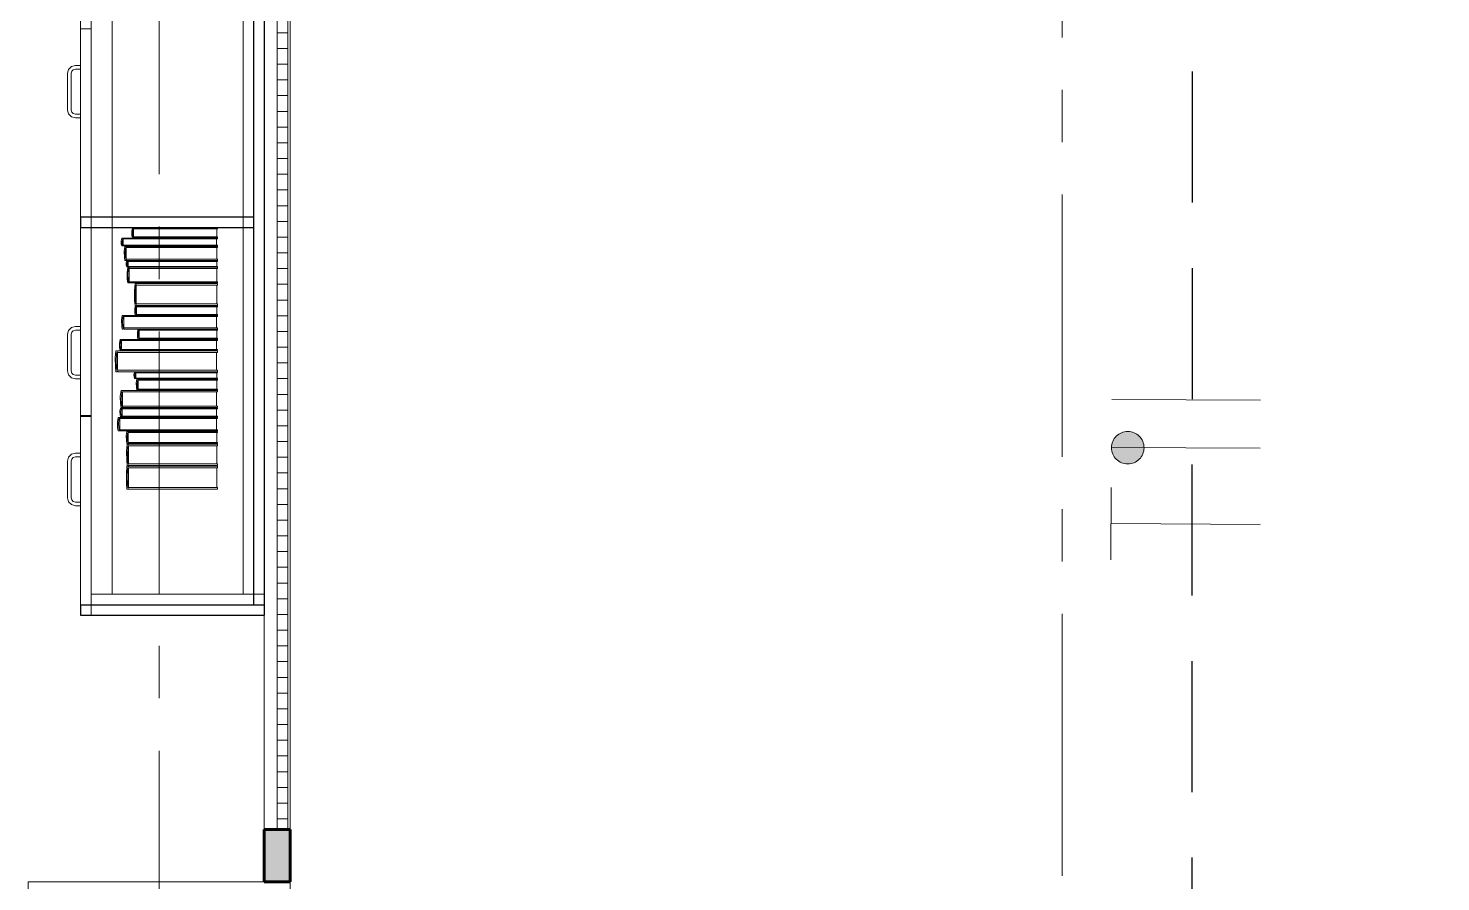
# Model space of a CAD drawing. Header units: inches. Extents: x -19 to 5698, y -728 to 92.
# Drawn here: x 129.57 to 132.265, y 8.1 to 9.729 of the extents above; entities that cross this region are included whole.
import ezdxf

# ---------------------------------------------------------------- set-up
doc = ezdxf.new("R2010")
doc.units = ezdxf.units.IN
doc.header["$MEASUREMENT"] = 0
doc.set_wipeout_variables(frame=1)
for name, pattern in [('HIDDEN', [0.375, 0.25, -0.125]), ('Hidden Line', [0.195611, 0.141111, -0.0545]), ('Punto & Raya', [0.65, 0.5, -0.075, 0, -0.075]), ('RAYITAS', [0.375, 0.25, -0.125]), ('Wipeout_Contour', [1, 0, -1])]:
    doc.linetypes.add(name, pattern=pattern)
for name, color, linetype, lineweight in [('00 conduct tomacorr', 120, 'HIDDEN', 30), ('T-TECHO-E', 150, 'Continuous', 20), ('TOMACORRIENTE', 22, 'RAYITAS', 9)]:
    doc.layers.add(name, color=color, linetype=linetype, lineweight=lineweight)
for name, color, linetype in [('02 _ ARQ _ ALB _ Ejes Generales', 251, 'Continuous'), ('02 _ ARQ _ ZON _ Espacio.3D', 7, 'Continuous'), ('08 _ STR _ EXT _ 09 Vigas', 251, 'Continuous'), ('Acabado - Muros', 7, 'Continuous'), ('Interior - Mobiliario', 7, 'Continuous'), ('Marcador - Secciones', 7, 'Continuous')]:
    doc.layers.add(name, color=color, linetype=linetype)

# ---------------------------------------------------------------- blocks, each defined once
blk = doc.blocks.new('a')
at = {"layer": 'TOMACORRIENTE', "ltscale": 0.05}
h = blk.add_hatch(color=4, dxfattribs=at)
edge = h.paths.add_edge_path()
edge.add_arc((0, 0.0752), 0.0211, 0, 360)
at = {"layer": 'TOMACORRIENTE', "color": 4}
for p, q in [((-0.1455, 0.0963), (-0.0515, 0.0963)), ((-0.0985, 0.0963), (-0.0985, -0.0966)), ((0, 0.0963), (0, -0.0963)), ((0.0623, -0.0963), (0.0623, 0.0963))]:
    blk.add_line(p, q, dxfattribs=at)
blk.add_circle((0, 0.0752), 0.0211, dxfattribs=at)
blk = doc.blocks.new('CABLE 3FACE')
at = {"layer": 'T-TECHO-E', "rotation": 59.94170052614085}
blk.add_blockref('a', (0, 0), dxfattribs=at)

msp = doc.modelspace()

# ---------------------------------------------------------------- linework, layer by layer
at = {"layer": '00 conduct tomacorr'}
msp.add_line((131.7919, 11.5211), (131.789, 6.0949), dxfattribs=at)
at = {"layer": '02 _ ARQ _ ZON _ Espacio.3D', "color": 254, "linetype": 'Continuous', "lineweight": 0, "flags": 128}
msp.add_lwpolyline([(122.62, 8.1), (123.07, 8.1), (123.07, 7.7), (124.5795, 7.6999), (124.5795, 7.2), (129.37, 7.2), (129.37, 7.7), (129.57, 7.7), (129.57, 8.1), (130.07, 8.1), (130.07, 16.5), (129.57, 16.5), (129.57, 17.35), (129.37, 17.35), (123.27, 17.35), (123.07, 17.35), (123.07, 16.5), (122.62, 16.5)], close=True, dxfattribs=at)
msp.add_lwpolyline([(136.57, 16.9), (135.97, 16.9), (135.97, 17.35), (130.07, 17.35), (130.07, 16.9), (130.07, 7.7), (130.27, 7.7), (130.27, 7.2), (129.77, 7.2), (129.77, 3.7271), (130.6199, 3.7271), (130.6224, 4.6516), (130.7699, 4.6516), (130.7699, 4.2489), (135.8699, 4.2489), (135.8699, 4.6516), (136.0199, 4.6516), (136.0199, 3.7271), (136.87, 3.7271)], dxfattribs=at)
at = {"layer": 'Acabado - Muros', "color": 7, "linetype": 'Continuous', "lineweight": 60}
msp.add_line((130.07, 8.1), (130.02, 8.1), dxfattribs=at)
at = {"layer": 'Interior - Mobiliario', "color": 175, "linetype": 'Continuous', "lineweight": 13}
for p, q in [((129.69, 8.6286), (129.69, 10.0886)), ((130, 10.0886), (130, 8.6286)), ((129.67, 9.7276), (129.69, 9.7276)), ((129.647, 9.6501), (129.645, 9.6426)), ((129.6525, 9.6556), (129.647, 9.6501)), ((129.66, 9.6576), (129.6525, 9.6556)), ((129.6531, 9.6466), (129.656, 9.6495)), ((129.656, 9.6495), (129.66, 9.6506)), ((129.67, 9.6576), (129.66, 9.6576)), ((129.66, 9.6506), (129.67, 9.6506)), ((129.67, 9.6506), (129.67, 9.6576)), ((129.645, 9.6426), (129.645, 9.5726)), ((129.652, 9.6426), (129.6531, 9.6466)), ((129.652, 9.5726), (129.652, 9.6426)), ((129.645, 9.5726), (129.647, 9.5651)), ((129.6531, 9.5686), (129.652, 9.5726)), ((129.656, 9.5657), (129.6531, 9.5686)), ((129.647, 9.5651), (129.6525, 9.5596)), ((129.6525, 9.5596), (129.66, 9.5576)), ((129.66, 9.5646), (129.656, 9.5657)), ((129.67, 9.5646), (129.66, 9.5646)), ((129.66, 9.5576), (129.67, 9.5576)), ((129.67, 9.5576), (129.67, 9.5646)), ((129.7472, 9.3231), (129.7484, 9.328)), ((129.7484, 9.328), (129.7504, 9.328)), ((129.7497, 9.3257), (129.7489, 9.3212)), ((129.7502, 9.3268), (129.7497, 9.3257)), ((129.9313, 9.3268), (129.7502, 9.3268)), ((129.7504, 9.328), (129.7505, 9.3279)), ((129.7505, 9.3279), (129.7508, 9.3278)), ((129.7508, 9.3278), (129.751, 9.3277)), ((129.751, 9.3277), (129.7513, 9.3277)), ((129.7511, 9.3146), (129.7511, 9.3268)), ((129.7513, 9.3277), (129.7516, 9.3277)), ((129.7516, 9.3277), (129.7518, 9.3277)), ((129.7518, 9.3277), (129.7521, 9.3278)), ((129.7521, 9.3278), (129.7523, 9.3279)), ((129.7523, 9.3279), (129.7524, 9.328)), ((129.7524, 9.328), (129.9313, 9.328)), ((129.7686, 9.329), (129.7678, 9.333)), ((129.7704, 9.329), (129.7686, 9.329)), ((129.7695, 9.3332), (129.7703, 9.3304)), ((129.7703, 9.3304), (129.9313, 9.3304)), ((129.7705, 9.329), (129.7704, 9.329)), ((129.7707, 9.3291), (129.7705, 9.329)), ((129.7709, 9.3292), (129.7707, 9.3291)), ((129.7712, 9.3293), (129.7709, 9.3292)), ((129.7714, 9.3293), (129.7712, 9.3293)), ((129.7716, 9.3292), (129.7714, 9.3293)), ((129.7719, 9.3292), (129.7716, 9.3292)), ((129.7721, 9.3291), (129.7719, 9.3292)), ((129.7722, 9.329), (129.7721, 9.3291)), ((129.9313, 9.329), (129.7722, 9.329)), ((129.9295, 9.3268), (129.9295, 9.3146)), ((129.9313, 9.3304), (129.9313, 9.329)), ((129.9313, 9.328), (129.9313, 9.3268)), ((129.7474, 9.3166), (129.7472, 9.3231)), ((129.7484, 9.3134), (129.7474, 9.3166)), ((129.7504, 9.3134), (129.7484, 9.3134)), ((129.7489, 9.3212), (129.7494, 9.3168)), ((129.7494, 9.3168), (129.7502, 9.3146)), ((129.7502, 9.3146), (129.9313, 9.3146)), ((129.7505, 9.3135), (129.7504, 9.3134)), ((129.7507, 9.3136), (129.7505, 9.3135)), ((129.751, 9.3136), (129.7507, 9.3136)), ((129.7512, 9.3137), (129.751, 9.3136)), ((129.7515, 9.3137), (129.7512, 9.3137)), ((129.7518, 9.3136), (129.7515, 9.3137)), ((129.752, 9.3136), (129.7518, 9.3136)), ((129.7523, 9.3135), (129.752, 9.3136)), ((129.7524, 9.3134), (129.7523, 9.3135)), ((129.9313, 9.3134), (129.7524, 9.3134)), ((129.7532, 9.3035), (129.7544, 9.3124)), ((129.7534, 9.2914), (129.7532, 9.3035)), ((129.7544, 9.3124), (129.7563, 9.3124)), ((129.7556, 9.3082), (129.7549, 9.3)), ((129.7549, 9.3), (129.7554, 9.2917)), ((129.7562, 9.3103), (129.7556, 9.3082)), ((129.9313, 9.3103), (129.7562, 9.3103)), ((129.7563, 9.3124), (129.7565, 9.3123)), ((129.7565, 9.3123), (129.7567, 9.3121)), ((129.7567, 9.3121), (129.7569, 9.312)), ((129.7569, 9.312), (129.7572, 9.312)), ((129.7571, 9.2877), (129.7571, 9.3103)), ((129.7571, 9.3103), (129.9296, 9.3103)), ((129.7572, 9.312), (129.7575, 9.312)), ((129.7575, 9.312), (129.7577, 9.3121)), ((129.7577, 9.3121), (129.758, 9.3122)), ((129.758, 9.3122), (129.7582, 9.3123)), ((129.7582, 9.3123), (129.7583, 9.3124)), ((129.7583, 9.3124), (129.9313, 9.3124)), ((129.9296, 9.3103), (129.9296, 9.2877)), ((129.9313, 9.3146), (129.9313, 9.3134)), ((129.9313, 9.3124), (129.9313, 9.3103)), ((129.7544, 9.2855), (129.7534, 9.2914)), ((129.7563, 9.2855), (129.7544, 9.2855)), ((129.7554, 9.2917), (129.7562, 9.2877)), ((129.7562, 9.2877), (129.9313, 9.2877)), ((129.7564, 9.2856), (129.7563, 9.2855)), ((129.7567, 9.2858), (129.7564, 9.2856)), ((129.7569, 9.2859), (129.7567, 9.2858)), ((129.7571, 9.2859), (129.7569, 9.2859)), ((129.7569, 9.2808), (129.7581, 9.2845)), ((129.7571, 9.2758), (129.7569, 9.2808)), ((129.9296, 9.2877), (129.7571, 9.2877)), ((129.7574, 9.286), (129.7571, 9.2859)), ((129.7581, 9.2734), (129.7571, 9.2758)), ((129.7577, 9.2859), (129.7574, 9.286)), ((129.7579, 9.2858), (129.7577, 9.2859)), ((129.7581, 9.2856), (129.7579, 9.2858)), ((129.7583, 9.2855), (129.7581, 9.2856)), ((129.7581, 9.2845), (129.7599, 9.2845)), ((129.7599, 9.2734), (129.7581, 9.2734)), ((129.9313, 9.2855), (129.7583, 9.2855)), ((129.7593, 9.2828), (129.7585, 9.2794)), ((129.7585, 9.2794), (129.759, 9.2759)), ((129.7586, 9.2624), (129.7597, 9.2724)), ((129.759, 9.2759), (129.7598, 9.2743)), ((129.7598, 9.2836), (129.7593, 9.2828)), ((129.7597, 9.2724), (129.7616, 9.2724)), ((129.9313, 9.2836), (129.7598, 9.2836)), ((129.7598, 9.2743), (129.9313, 9.2743)), ((129.7599, 9.2845), (129.7601, 9.2844)), ((129.76, 9.2734), (129.7599, 9.2734)), ((129.7603, 9.2735), (129.76, 9.2734)), ((129.7601, 9.2844), (129.7603, 9.2844)), ((129.7603, 9.2844), (129.7605, 9.2843)), ((129.7605, 9.2735), (129.7603, 9.2735)), ((129.7605, 9.2843), (129.7608, 9.2843)), ((129.7607, 9.2736), (129.7605, 9.2735)), ((129.7607, 9.2743), (129.7607, 9.2836)), ((129.761, 9.2736), (129.7607, 9.2736)), ((129.7608, 9.2843), (129.7611, 9.2843)), ((129.7612, 9.2736), (129.761, 9.2736)), ((129.7611, 9.2843), (129.7613, 9.2843)), ((129.7615, 9.2735), (129.7612, 9.2736)), ((129.7613, 9.2843), (129.7615, 9.2844)), ((129.7615, 9.2844), (129.7618, 9.2845)), ((129.7617, 9.2735), (129.7615, 9.2735)), ((129.7616, 9.2724), (129.7617, 9.2722)), ((129.7619, 9.2734), (129.7617, 9.2735)), ((129.7617, 9.2722), (129.762, 9.2721)), ((129.7618, 9.2845), (129.7619, 9.2845)), ((129.7619, 9.2845), (129.9313, 9.2845)), ((129.9313, 9.2734), (129.7619, 9.2734)), ((129.762, 9.2721), (129.7622, 9.2719)), ((129.7622, 9.2719), (129.7624, 9.2719)), ((129.7624, 9.2719), (129.7627, 9.2719)), ((129.7627, 9.2719), (129.7629, 9.272)), ((129.7629, 9.272), (129.7632, 9.2721)), ((129.7632, 9.2721), (129.7634, 9.2723)), ((129.7634, 9.2723), (129.7635, 9.2724)), ((129.7635, 9.2724), (129.9313, 9.2724)), ((129.9296, 9.2836), (129.9296, 9.2743)), ((129.9313, 9.2877), (129.9313, 9.2855)), ((129.9313, 9.2845), (129.9313, 9.2836)), ((129.9313, 9.2743), (129.9313, 9.2734)), ((129.9313, 9.2724), (129.9313, 9.27)), ((129.7588, 9.2491), (129.7586, 9.2624)), ((129.7597, 9.2426), (129.7588, 9.2491)), ((129.7609, 9.2677), (129.7602, 9.2586)), ((129.7602, 9.2586), (129.7607, 9.2494)), ((129.7607, 9.2494), (129.7614, 9.2449)), ((129.7614, 9.27), (129.7609, 9.2677)), ((129.9313, 9.27), (129.7614, 9.27)), ((129.7614, 9.2449), (129.9313, 9.2449)), ((129.7623, 9.2449), (129.7623, 9.27)), ((129.9296, 9.27), (129.9296, 9.2449)), ((129.9313, 9.2449), (129.9313, 9.2426)), ((129.7616, 9.2426), (129.7597, 9.2426)), ((129.7617, 9.2427), (129.7616, 9.2426)), ((129.7619, 9.2429), (129.7617, 9.2427)), ((129.7621, 9.243), (129.7619, 9.2429)), ((129.7624, 9.243), (129.7621, 9.243)), ((129.7626, 9.2431), (129.7624, 9.243)), ((129.7629, 9.243), (129.7626, 9.2431)), ((129.7631, 9.2429), (129.7629, 9.243)), ((129.7634, 9.2427), (129.7631, 9.2429)), ((129.7635, 9.2426), (129.7634, 9.2427)), ((129.9313, 9.2426), (129.7635, 9.2426)), ((129.7728, 9.2275), (129.7739, 9.2416)), ((129.773, 9.2086), (129.7728, 9.2275)), ((129.7739, 9.2416), (129.7756, 9.2416)), ((129.775, 9.235), (129.7743, 9.222)), ((129.7743, 9.222), (129.7747, 9.2091)), ((129.7755, 9.2382), (129.775, 9.235)), ((129.9313, 9.2382), (129.7755, 9.2382)), ((129.7756, 9.2416), (129.7757, 9.2413)), ((129.7757, 9.2413), (129.7759, 9.2411)), ((129.7759, 9.2411), (129.7761, 9.2409)), ((129.7761, 9.2409), (129.7764, 9.2409)), ((129.7762, 9.2027), (129.7762, 9.2382)), ((129.7764, 9.2409), (129.7766, 9.2409)), ((129.7766, 9.2409), (129.7768, 9.241)), ((129.7768, 9.241), (129.7771, 9.2411)), ((129.7771, 9.2411), (129.7773, 9.2414)), ((129.7773, 9.2414), (129.7773, 9.2416)), ((129.7773, 9.2416), (129.9313, 9.2416)), ((129.9298, 9.2382), (129.9298, 9.2027)), ((129.9313, 9.2416), (129.9313, 9.2382)), ((129.7739, 9.1994), (129.773, 9.2086)), ((129.7732, 9.1927), (129.7743, 9.1984)), ((129.7734, 9.1851), (129.7732, 9.1927)), ((129.7756, 9.1994), (129.7739, 9.1994)), ((129.7743, 9.1984), (129.776, 9.1984)), ((129.7747, 9.2091), (129.7755, 9.2027)), ((129.7754, 9.1957), (129.7747, 9.1905)), ((129.7747, 9.1905), (129.7751, 9.1853)), ((129.7758, 9.197), (129.7754, 9.1957)), ((129.7755, 9.2027), (129.9313, 9.2027)), ((129.7757, 9.1995), (129.7756, 9.1994)), ((129.7759, 9.1998), (129.7757, 9.1995)), ((129.9313, 9.197), (129.7758, 9.197)), ((129.7761, 9.2), (129.7759, 9.1998)), ((129.776, 9.1984), (129.7761, 9.1983)), ((129.7763, 9.2001), (129.7761, 9.2)), ((129.7761, 9.1983), (129.7763, 9.1982)), ((129.7766, 9.2001), (129.7763, 9.2001)), ((129.7763, 9.1982), (129.7765, 9.1981)), ((129.7765, 9.1981), (129.7768, 9.1981)), ((129.7768, 9.2), (129.7766, 9.2001)), ((129.7766, 9.1827), (129.7766, 9.197)), ((129.777, 9.1998), (129.7768, 9.2)), ((129.7768, 9.1981), (129.777, 9.1981)), ((129.7772, 9.1996), (129.777, 9.1998)), ((129.777, 9.1981), (129.7772, 9.1981)), ((129.7773, 9.1994), (129.7772, 9.1996)), ((129.7772, 9.1981), (129.7774, 9.1982)), ((129.9313, 9.1994), (129.7773, 9.1994)), ((129.7774, 9.1982), (129.7776, 9.1983)), ((129.7776, 9.1983), (129.7777, 9.1984)), ((129.7777, 9.1984), (129.9313, 9.1984)), ((129.9298, 9.197), (129.9298, 9.1827)), ((129.9313, 9.2027), (129.9313, 9.1994)), ((129.9313, 9.1984), (129.9313, 9.197)), ((129.7481, 9.1718), (129.7493, 9.1804)), ((129.7483, 9.1604), (129.7481, 9.1718)), ((129.7493, 9.1804), (129.7513, 9.1804)), ((129.7506, 9.1764), (129.7499, 9.1685)), ((129.7499, 9.1685), (129.7503, 9.1606)), ((129.7512, 9.1783), (129.7506, 9.1764)), ((129.9313, 9.1783), (129.7512, 9.1783)), ((129.7513, 9.1804), (129.7515, 9.1802)), ((129.7515, 9.1802), (129.7517, 9.1801)), ((129.7517, 9.1801), (129.752, 9.18)), ((129.752, 9.18), (129.7522, 9.18)), ((129.7521, 9.1568), (129.7521, 9.1783)), ((129.7522, 9.18), (129.7525, 9.18)), ((129.7525, 9.18), (129.7528, 9.18)), ((129.7528, 9.18), (129.753, 9.1801)), ((129.753, 9.1801), (129.7532, 9.1803)), ((129.7532, 9.1803), (129.7533, 9.1804)), ((129.7533, 9.1804), (129.9313, 9.1804)), ((129.7743, 9.1814), (129.7734, 9.1851)), ((129.776, 9.1814), (129.7743, 9.1814)), ((129.7751, 9.1853), (129.7758, 9.1827)), ((129.7758, 9.1827), (129.9313, 9.1827)), ((129.7761, 9.1814), (129.776, 9.1814)), ((129.7763, 9.1816), (129.7761, 9.1814)), ((129.7765, 9.1816), (129.7763, 9.1816)), ((129.7767, 9.1817), (129.7765, 9.1816)), ((129.7769, 9.1817), (129.7767, 9.1817)), ((129.7772, 9.1816), (129.7769, 9.1817)), ((129.7774, 9.1816), (129.7772, 9.1816)), ((129.7776, 9.1815), (129.7774, 9.1816)), ((129.7777, 9.1814), (129.7776, 9.1815)), ((129.9313, 9.1814), (129.7777, 9.1814)), ((129.9295, 9.1783), (129.9295, 9.1568)), ((129.9313, 9.1827), (129.9313, 9.1814)), ((129.9313, 9.1804), (129.9313, 9.1783)), ((129.645, 9.1446), (129.647, 9.1521)), ((129.645, 9.0746), (129.645, 9.1446)), ((129.647, 9.1521), (129.6525, 9.1576)), ((129.6531, 9.1486), (129.652, 9.1446)), ((129.652, 9.1446), (129.652, 9.0746)), ((129.6525, 9.1576), (129.66, 9.1596)), ((129.656, 9.1515), (129.6531, 9.1486)), ((129.66, 9.1526), (129.656, 9.1515)), ((129.66, 9.1596), (129.67, 9.1596)), ((129.67, 9.1526), (129.66, 9.1526)), ((129.67, 9.1596), (129.67, 9.1526)), ((129.7493, 9.1547), (129.7483, 9.1604)), ((129.7513, 9.1547), (129.7493, 9.1547)), ((129.7503, 9.1606), (129.7512, 9.1568)), ((129.7512, 9.1568), (129.9313, 9.1568)), ((129.7514, 9.1548), (129.7513, 9.1547)), ((129.7516, 9.155), (129.7514, 9.1548)), ((129.7519, 9.1551), (129.7516, 9.155)), ((129.7522, 9.1552), (129.7519, 9.1551)), ((129.7524, 9.1552), (129.7522, 9.1552)), ((129.7527, 9.1551), (129.7524, 9.1552)), ((129.7529, 9.155), (129.7527, 9.1551)), ((129.7532, 9.1549), (129.7529, 9.155)), ((129.7533, 9.1547), (129.7532, 9.1549)), ((129.9313, 9.1547), (129.7533, 9.1547)), ((129.7784, 9.1477), (129.7794, 9.1537)), ((129.7785, 9.1395), (129.7784, 9.1477)), ((129.7794, 9.1355), (129.7785, 9.1395)), ((129.7794, 9.1537), (129.781, 9.1537)), ((129.7804, 9.1509), (129.7798, 9.1453)), ((129.7798, 9.1453), (129.7802, 9.1397)), ((129.7802, 9.1397), (129.7809, 9.137)), ((129.7809, 9.1523), (129.7804, 9.1509)), ((129.9313, 9.1523), (129.7809, 9.1523)), ((129.7809, 9.137), (129.9313, 9.137)), ((129.781, 9.1537), (129.7811, 9.1536)), ((129.7811, 9.1536), (129.7813, 9.1535)), ((129.7813, 9.1535), (129.7816, 9.1535)), ((129.7816, 9.1535), (129.7818, 9.1534)), ((129.7817, 9.137), (129.7817, 9.1523)), ((129.7818, 9.1534), (129.782, 9.1534)), ((129.782, 9.1534), (129.7822, 9.1535)), ((129.7822, 9.1535), (129.7824, 9.1535)), ((129.7824, 9.1535), (129.7826, 9.1537)), ((129.7826, 9.1537), (129.7827, 9.1537)), ((129.7827, 9.1537), (129.9313, 9.1537)), ((129.9298, 9.1523), (129.9298, 9.137)), ((129.9313, 9.1568), (129.9313, 9.1547)), ((129.9313, 9.1537), (129.9313, 9.1523)), ((129.9313, 9.137), (129.9313, 9.1355)), ((129.736, 9.0997), (129.7373, 9.1131)), ((129.7373, 9.1131), (129.7394, 9.1131)), ((129.7393, 9.1099), (129.7387, 9.1068)), ((129.9313, 9.1099), (129.7393, 9.1099)), ((129.7394, 9.1131), (129.7396, 9.1129)), ((129.7396, 9.1129), (129.7398, 9.1126)), ((129.7398, 9.1126), (129.7401, 9.1125)), ((129.7401, 9.1125), (129.7404, 9.1124)), ((129.7402, 9.0762), (129.7402, 9.1099)), ((129.7404, 9.1124), (129.7407, 9.1124)), ((129.7407, 9.1124), (129.741, 9.1125)), ((129.741, 9.1125), (129.7412, 9.1127)), ((129.7412, 9.1127), (129.7415, 9.1129)), ((129.7415, 9.1129), (129.7416, 9.1131)), ((129.7416, 9.1131), (129.9313, 9.1131)), ((129.7438, 9.1277), (129.7451, 9.1345)), ((129.7441, 9.1186), (129.7438, 9.1277)), ((129.7451, 9.1141), (129.7441, 9.1186)), ((129.7451, 9.1345), (129.7471, 9.1345)), ((129.7471, 9.1141), (129.7451, 9.1141)), ((129.7464, 9.1313), (129.7456, 9.1251)), ((129.7456, 9.1251), (129.7461, 9.1188)), ((129.7461, 9.1188), (129.7469, 9.1157)), ((129.7469, 9.1329), (129.7464, 9.1313)), ((129.9313, 9.1329), (129.7469, 9.1329)), ((129.7469, 9.1157), (129.9313, 9.1157)), ((129.7471, 9.1345), (129.7473, 9.1344)), ((129.7472, 9.1142), (129.7471, 9.1141)), ((129.7474, 9.1143), (129.7472, 9.1142)), ((129.7473, 9.1344), (129.7475, 9.1343)), ((129.7477, 9.1144), (129.7474, 9.1143)), ((129.7475, 9.1343), (129.7478, 9.1342)), ((129.748, 9.1144), (129.7477, 9.1144)), ((129.7478, 9.1342), (129.748, 9.1342)), ((129.7479, 9.1157), (129.7479, 9.1329)), ((129.748, 9.1342), (129.7483, 9.1342)), ((129.7482, 9.1144), (129.748, 9.1144)), ((129.7485, 9.1144), (129.7482, 9.1144)), ((129.7483, 9.1342), (129.7486, 9.1342)), ((129.7488, 9.1143), (129.7485, 9.1144)), ((129.7486, 9.1342), (129.7488, 9.1343)), ((129.7488, 9.1343), (129.7491, 9.1345)), ((129.749, 9.1142), (129.7488, 9.1143)), ((129.7492, 9.1141), (129.749, 9.1142)), ((129.7491, 9.1345), (129.7492, 9.1345)), ((129.7492, 9.1345), (129.9313, 9.1345)), ((129.9313, 9.1141), (129.7492, 9.1141)), ((129.781, 9.1355), (129.7794, 9.1355)), ((129.7811, 9.1356), (129.781, 9.1355)), ((129.7813, 9.1357), (129.7811, 9.1356)), ((129.7815, 9.1358), (129.7813, 9.1357)), ((129.7817, 9.1358), (129.7815, 9.1358)), ((129.782, 9.1358), (129.7817, 9.1358)), ((129.7822, 9.1358), (129.782, 9.1358)), ((129.7824, 9.1357), (129.7822, 9.1358)), ((129.7826, 9.1356), (129.7824, 9.1357)), ((129.7827, 9.1355), (129.7826, 9.1356)), ((129.9313, 9.1355), (129.7827, 9.1355)), ((129.9294, 9.1099), (129.9294, 9.0762)), ((129.9295, 9.1329), (129.9295, 9.1157)), ((129.9313, 9.1345), (129.9313, 9.1329)), ((129.9313, 9.1157), (129.9313, 9.1141)), ((129.9313, 9.1131), (129.9313, 9.1099)), ((129.7363, 9.0818), (129.736, 9.0997)), ((129.7387, 9.1068), (129.7379, 9.0946)), ((129.7379, 9.0946), (129.7384, 9.0822)), ((129.647, 9.0671), (129.645, 9.0746)), ((129.6525, 9.0616), (129.647, 9.0671)), ((129.652, 9.0746), (129.6531, 9.0706)), ((129.66, 9.0596), (129.6525, 9.0616)), ((129.6531, 9.0706), (129.656, 9.0677)), ((129.656, 9.0677), (129.66, 9.0666)), ((129.66, 9.0666), (129.67, 9.0666)), ((129.67, 9.0596), (129.66, 9.0596)), ((129.67, 9.0666), (129.67, 9.0596)), ((129.7373, 9.073), (129.7363, 9.0818)), ((129.7394, 9.073), (129.7373, 9.073)), ((129.7384, 9.0822), (129.7393, 9.0762)), ((129.7393, 9.0762), (129.9313, 9.0762)), ((129.7395, 9.0732), (129.7394, 9.073)), ((129.7398, 9.0734), (129.7395, 9.0732)), ((129.74, 9.0736), (129.7398, 9.0734)), ((129.7403, 9.0737), (129.74, 9.0736)), ((129.7406, 9.0737), (129.7403, 9.0737)), ((129.7409, 9.0736), (129.7406, 9.0737)), ((129.7412, 9.0735), (129.7409, 9.0736)), ((129.7414, 9.0732), (129.7412, 9.0735)), ((129.7416, 9.073), (129.7414, 9.0732)), ((129.9313, 9.073), (129.7416, 9.073)), ((129.7716, 9.068), (129.7727, 9.072)), ((129.7718, 9.0626), (129.7716, 9.068)), ((129.7727, 9.06), (129.7718, 9.0626)), ((129.7727, 9.072), (129.7744, 9.072)), ((129.7744, 9.06), (129.7727, 9.06)), ((129.7738, 9.0702), (129.7732, 9.0665)), ((129.7732, 9.0665), (129.7736, 9.0628)), ((129.7736, 9.0628), (129.7743, 9.061)), ((129.7743, 9.0711), (129.7738, 9.0702)), ((129.9313, 9.0711), (129.7743, 9.0711)), ((129.7743, 9.061), (129.9313, 9.061)), ((129.7744, 9.072), (129.7746, 9.072)), ((129.7745, 9.06), (129.7744, 9.06)), ((129.7747, 9.0601), (129.7745, 9.06)), ((129.7746, 9.072), (129.7748, 9.0719)), ((129.7749, 9.0602), (129.7747, 9.0601)), ((129.7748, 9.0719), (129.775, 9.0719)), ((129.7752, 9.0602), (129.7749, 9.0602)), ((129.775, 9.0719), (129.7752, 9.0718)), ((129.7751, 9.061), (129.7751, 9.0711)), ((129.7752, 9.0718), (129.7754, 9.0718)), ((129.7754, 9.0602), (129.7752, 9.0602)), ((129.7754, 9.0718), (129.7757, 9.0719)), ((129.7756, 9.0602), (129.7754, 9.0602)), ((129.7758, 9.0601), (129.7756, 9.0602)), ((129.7757, 9.0719), (129.7759, 9.0719)), ((129.776, 9.0601), (129.7758, 9.0601)), ((129.7759, 9.0719), (129.7761, 9.072)), ((129.7762, 9.06), (129.776, 9.0601)), ((129.7761, 9.072), (129.7762, 9.072)), ((129.7762, 9.072), (129.9313, 9.072)), ((129.9313, 9.06), (129.7762, 9.06)), ((129.7762, 9.0522), (129.7772, 9.059)), ((129.7772, 9.059), (129.7789, 9.059)), ((129.7783, 9.0558), (129.7777, 9.0496)), ((129.7788, 9.0574), (129.7783, 9.0558)), ((129.9313, 9.0574), (129.7788, 9.0574)), ((129.7789, 9.059), (129.779, 9.0589)), ((129.779, 9.0589), (129.7792, 9.0588)), ((129.7792, 9.0588), (129.7794, 9.0587)), ((129.7794, 9.0587), (129.7797, 9.0587)), ((129.7795, 9.0402), (129.7795, 9.0574)), ((129.7797, 9.0587), (129.7799, 9.0587)), ((129.7799, 9.0587), (129.7801, 9.0587)), ((129.7801, 9.0587), (129.7803, 9.0588)), ((129.7803, 9.0588), (129.7805, 9.0589)), ((129.7805, 9.0589), (129.7806, 9.059)), ((129.7806, 9.059), (129.9313, 9.059)), ((129.9297, 9.0711), (129.9297, 9.061)), ((129.9298, 9.0574), (129.9298, 9.0402)), ((129.9313, 9.0762), (129.9313, 9.073)), ((129.9313, 9.072), (129.9313, 9.0711)), ((129.9313, 9.061), (129.9313, 9.06)), ((129.9313, 9.059), (129.9313, 9.0574)), ((129.7457, 9.0267), (129.747, 9.0376)), ((129.747, 9.0376), (129.749, 9.0376)), ((129.7483, 9.0325), (129.7475, 9.0224)), ((129.7488, 9.035), (129.7483, 9.0325)), ((129.9313, 9.035), (129.7488, 9.035)), ((129.749, 9.0376), (129.7491, 9.0374)), ((129.7491, 9.0374), (129.7494, 9.0373)), ((129.7494, 9.0373), (129.7496, 9.0371)), ((129.7496, 9.0371), (129.7499, 9.0371)), ((129.7497, 9.0074), (129.7497, 9.035)), ((129.7499, 9.0371), (129.7502, 9.0371)), ((129.7502, 9.0371), (129.7504, 9.0371)), ((129.7504, 9.0371), (129.7507, 9.0373)), ((129.7507, 9.0373), (129.7509, 9.0375)), ((129.7509, 9.0375), (129.751, 9.0376)), ((129.751, 9.0376), (129.9313, 9.0376)), ((129.7764, 9.0431), (129.7762, 9.0522)), ((129.7772, 9.0386), (129.7764, 9.0431)), ((129.7789, 9.0386), (129.7772, 9.0386)), ((129.7777, 9.0496), (129.778, 9.0433)), ((129.778, 9.0433), (129.7788, 9.0402)), ((129.7788, 9.0402), (129.9313, 9.0402)), ((129.779, 9.0387), (129.7789, 9.0386)), ((129.7792, 9.0388), (129.779, 9.0387)), ((129.7794, 9.0389), (129.7792, 9.0388)), ((129.7796, 9.0389), (129.7794, 9.0389)), ((129.7798, 9.039), (129.7796, 9.0389)), ((129.7801, 9.0389), (129.7798, 9.039)), ((129.7803, 9.0388), (129.7801, 9.0389)), ((129.7805, 9.0387), (129.7803, 9.0388)), ((129.7806, 9.0386), (129.7805, 9.0387)), ((129.9313, 9.0386), (129.7806, 9.0386)), ((129.9295, 9.035), (129.9295, 9.0074)), ((129.9313, 9.0402), (129.9313, 9.0386)), ((129.9313, 9.0376), (129.9313, 9.035)), ((129.7449, 8.9982), (129.7462, 9.0038)), ((129.746, 9.012), (129.7457, 9.0267)), ((129.747, 9.0048), (129.746, 9.012)), ((129.7462, 9.0038), (129.7482, 9.0038)), ((129.749, 9.0048), (129.747, 9.0048)), ((129.7475, 9.0224), (129.748, 9.0124)), ((129.748, 9.0025), (129.7475, 9.0012)), ((129.748, 9.0124), (129.7488, 9.0074)), ((129.9313, 9.0025), (129.748, 9.0025)), ((129.7482, 9.0038), (129.7483, 9.0037)), ((129.7483, 9.0037), (129.7486, 9.0036)), ((129.7486, 9.0036), (129.7488, 9.0036)), ((129.7488, 9.0074), (129.9313, 9.0074)), ((129.7488, 9.0036), (129.7491, 9.0035)), ((129.7489, 8.9884), (129.7489, 9.0025)), ((129.7491, 9.0049), (129.749, 9.0048)), ((129.7493, 9.0051), (129.7491, 9.0049)), ((129.7491, 9.0035), (129.7494, 9.0035)), ((129.7496, 9.0053), (129.7493, 9.0051)), ((129.7494, 9.0035), (129.7496, 9.0036)), ((129.7498, 9.0054), (129.7496, 9.0053)), ((129.7496, 9.0036), (129.7499, 9.0036)), ((129.7501, 9.0054), (129.7498, 9.0054)), ((129.7499, 9.0036), (129.7501, 9.0038)), ((129.7504, 9.0053), (129.7501, 9.0054)), ((129.7501, 9.0038), (129.7502, 9.0038)), ((129.7502, 9.0038), (129.9313, 9.0038)), ((129.7506, 9.0052), (129.7504, 9.0053)), ((129.7509, 9.005), (129.7506, 9.0052)), ((129.751, 9.0048), (129.7509, 9.005)), ((129.9313, 9.0048), (129.751, 9.0048)), ((129.9295, 9.0025), (129.9295, 8.9884)), ((129.9313, 9.0074), (129.9313, 9.0048)), ((129.9313, 9.0038), (129.9313, 9.0025)), ((129.67, 8.9896), (129.69, 8.9896)), ((129.67, 8.9876), (129.69, 8.9876)), ((129.7404, 8.9775), (129.7416, 8.986)), ((129.7406, 8.966), (129.7404, 8.9775)), ((129.7416, 8.986), (129.7437, 8.986)), ((129.743, 8.982), (129.7422, 8.9741)), ((129.7435, 8.984), (129.743, 8.982)), ((129.9313, 8.984), (129.7435, 8.984)), ((129.7437, 8.986), (129.7438, 8.9859)), ((129.7438, 8.9859), (129.7441, 8.9858)), ((129.7441, 8.9858), (129.7444, 8.9857)), ((129.7444, 8.9857), (129.7446, 8.9856)), ((129.7445, 8.9624), (129.7445, 8.984)), ((129.7446, 8.9856), (129.7449, 8.9856)), ((129.7452, 8.9907), (129.7449, 8.9982)), ((129.7449, 8.9856), (129.7452, 8.9857)), ((129.7462, 8.987), (129.7452, 8.9907)), ((129.7452, 8.9857), (129.7454, 8.9858)), ((129.7454, 8.9858), (129.7457, 8.986)), ((129.7457, 8.986), (129.7458, 8.986)), ((129.7458, 8.986), (129.9313, 8.986)), ((129.7482, 8.987), (129.7462, 8.987)), ((129.7475, 9.0012), (129.7467, 8.9961)), ((129.7467, 8.9961), (129.7472, 8.9909)), ((129.7472, 8.9909), (129.748, 8.9884)), ((129.748, 8.9884), (129.9313, 8.9884)), ((129.7483, 8.9871), (129.7482, 8.987)), ((129.7485, 8.9872), (129.7483, 8.9871)), ((129.7488, 8.9873), (129.7485, 8.9872)), ((129.749, 8.9873), (129.7488, 8.9873)), ((129.7493, 8.9873), (129.749, 8.9873)), ((129.7496, 8.9873), (129.7493, 8.9873)), ((129.7498, 8.9872), (129.7496, 8.9873)), ((129.7501, 8.9871), (129.7498, 8.9872)), ((129.7502, 8.987), (129.7501, 8.9871)), ((129.9313, 8.987), (129.7502, 8.987)), ((129.9294, 8.984), (129.9294, 8.9624)), ((129.9313, 8.9884), (129.9313, 8.987)), ((129.9313, 8.986), (129.9313, 8.984)), ((129.7416, 8.9603), (129.7406, 8.966)), ((129.7437, 8.9603), (129.7416, 8.9603)), ((129.7422, 8.9741), (129.7427, 8.9662)), ((129.7427, 8.9662), (129.7435, 8.9624)), ((129.7435, 8.9624), (129.9313, 8.9624)), ((129.7438, 8.9604), (129.7437, 8.9603)), ((129.744, 8.9606), (129.7438, 8.9604)), ((129.7443, 8.9607), (129.744, 8.9606)), ((129.7446, 8.9607), (129.7443, 8.9607)), ((129.7448, 8.9607), (129.7446, 8.9607)), ((129.7451, 8.9607), (129.7448, 8.9607)), ((129.7454, 8.9606), (129.7451, 8.9607)), ((129.7456, 8.9604), (129.7454, 8.9606)), ((129.7458, 8.9603), (129.7456, 8.9604)), ((129.9313, 8.9603), (129.7458, 8.9603)), ((129.757, 8.9516), (129.7581, 8.9593)), ((129.7572, 8.9413), (129.757, 8.9516)), ((129.7581, 8.9593), (129.76, 8.9593)), ((129.7593, 8.9557), (129.7586, 8.9486)), ((129.7586, 8.9486), (129.7591, 8.9415)), ((129.7599, 8.9575), (129.7593, 8.9557)), ((129.9313, 8.9575), (129.7599, 8.9575)), ((129.76, 8.9593), (129.7601, 8.9592)), ((129.7601, 8.9592), (129.7604, 8.9591)), ((129.7604, 8.9591), (129.7606, 8.959)), ((129.7606, 8.959), (129.7609, 8.9589)), ((129.7607, 8.9381), (129.7607, 8.9575)), ((129.7609, 8.9589), (129.7611, 8.9589)), ((129.7611, 8.9589), (129.7614, 8.959)), ((129.7614, 8.959), (129.7616, 8.9591)), ((129.7616, 8.9591), (129.7618, 8.9592)), ((129.7618, 8.9592), (129.7619, 8.9593)), ((129.7619, 8.9593), (129.9313, 8.9593)), ((129.9296, 8.9575), (129.9296, 8.9381)), ((129.9313, 8.9624), (129.9313, 8.9603)), ((129.9313, 8.9593), (129.9313, 8.9575)), ((129.7581, 8.9362), (129.7572, 8.9413)), ((129.7575, 8.9215), (129.7587, 8.9352)), ((129.7578, 8.9031), (129.7575, 8.9215)), ((129.76, 8.9362), (129.7581, 8.9362)), ((129.7587, 8.9352), (129.7606, 8.9352)), ((129.7591, 8.9415), (129.7599, 8.9381)), ((129.7599, 8.9288), (129.7592, 8.9162)), ((129.7599, 8.9381), (129.9313, 8.9381)), ((129.7604, 8.9319), (129.7599, 8.9288)), ((129.7601, 8.9363), (129.76, 8.9362)), ((129.7603, 8.9364), (129.7601, 8.9363)), ((129.7606, 8.9365), (129.7603, 8.9364)), ((129.9313, 8.9319), (129.7604, 8.9319)), ((129.7608, 8.9366), (129.7606, 8.9365)), ((129.7606, 8.9352), (129.7607, 8.935)), ((129.7607, 8.935), (129.7609, 8.9348)), ((129.7611, 8.9366), (129.7608, 8.9366)), ((129.7609, 8.9348), (129.7612, 8.9346)), ((129.7613, 8.9366), (129.7611, 8.9366)), ((129.7612, 8.9346), (129.7614, 8.9345)), ((129.7616, 8.9365), (129.7613, 8.9366)), ((129.7613, 8.8974), (129.7613, 8.9319)), ((129.7614, 8.9345), (129.7617, 8.9345)), ((129.7618, 8.9363), (129.7616, 8.9365)), ((129.7617, 8.9345), (129.7619, 8.9346)), ((129.7619, 8.9362), (129.7618, 8.9363)), ((129.9313, 8.9362), (129.7619, 8.9362)), ((129.7619, 8.9346), (129.7622, 8.9348)), ((129.7622, 8.9348), (129.7624, 8.9351)), ((129.7624, 8.9351), (129.7625, 8.9352)), ((129.7625, 8.9352), (129.9313, 8.9352)), ((129.9296, 8.9319), (129.9296, 8.8974)), ((129.9313, 8.9381), (129.9313, 8.9362)), ((129.9313, 8.9352), (129.9313, 8.9319)), ((129.647, 8.9101), (129.645, 8.9026)), ((129.645, 8.9026), (129.645, 8.8326)), ((129.6525, 8.9156), (129.647, 8.9101)), ((129.652, 8.9026), (129.6531, 8.9066)), ((129.652, 8.8326), (129.652, 8.9026)), ((129.66, 8.9176), (129.6525, 8.9156)), ((129.6531, 8.9066), (129.656, 8.9095)), ((129.656, 8.9095), (129.66, 8.9106)), ((129.67, 8.9176), (129.66, 8.9176)), ((129.66, 8.9106), (129.67, 8.9106)), ((129.67, 8.9106), (129.67, 8.9176)), ((129.7587, 8.8941), (129.7578, 8.9031)), ((129.7606, 8.8941), (129.7587, 8.8941)), ((129.7592, 8.9162), (129.7596, 8.9035)), ((129.7596, 8.9035), (129.7604, 8.8974)), ((129.7604, 8.8974), (129.9313, 8.8974)), ((129.7607, 8.8942), (129.7606, 8.8941)), ((129.7609, 8.8945), (129.7607, 8.8942)), ((129.7611, 8.8946), (129.7609, 8.8945)), ((129.7614, 8.8947), (129.7611, 8.8946)), ((129.7616, 8.8947), (129.7614, 8.8947)), ((129.7619, 8.8947), (129.7616, 8.8947)), ((129.7621, 8.8945), (129.7619, 8.8947)), ((129.7624, 8.8943), (129.7621, 8.8945)), ((129.7625, 8.8941), (129.7624, 8.8943)), ((129.9313, 8.8941), (129.7625, 8.8941)), ((129.9313, 8.8974), (129.9313, 8.8941)), ((129.7572, 8.8783), (129.7584, 8.8931)), ((129.7574, 8.8586), (129.7572, 8.8783)), ((129.7584, 8.8931), (129.7602, 8.8931)), ((129.7596, 8.8862), (129.7589, 8.8726)), ((129.7589, 8.8726), (129.7593, 8.859)), ((129.7601, 8.8895), (129.7596, 8.8862)), ((129.9313, 8.8895), (129.7601, 8.8895)), ((129.7602, 8.8931), (129.7604, 8.8928)), ((129.7604, 8.8928), (129.7606, 8.8926)), ((129.7606, 8.8926), (129.7608, 8.8924)), ((129.7608, 8.8924), (129.7611, 8.8923)), ((129.761, 8.8524), (129.761, 8.8895)), ((129.7611, 8.8923), (129.7614, 8.8923)), ((129.7614, 8.8923), (129.7616, 8.8924)), ((129.7616, 8.8924), (129.7618, 8.8926)), ((129.7618, 8.8926), (129.7621, 8.8929)), ((129.7621, 8.8929), (129.7622, 8.8931)), ((129.7622, 8.8931), (129.9313, 8.8931)), ((129.9296, 8.8895), (129.9296, 8.8524)), ((129.9313, 8.8931), (129.9313, 8.8895)), ((129.7584, 8.8489), (129.7574, 8.8586)), ((129.7602, 8.8489), (129.7584, 8.8489)), ((129.7593, 8.859), (129.7601, 8.8524)), ((129.7601, 8.8524), (129.9313, 8.8524)), ((129.7603, 8.849), (129.7602, 8.8489)), ((129.7606, 8.8493), (129.7603, 8.849)), ((129.7608, 8.8495), (129.7606, 8.8493)), ((129.761, 8.8496), (129.7608, 8.8495)), ((129.7613, 8.8496), (129.761, 8.8496)), ((129.7615, 8.8495), (129.7613, 8.8496)), ((129.7618, 8.8494), (129.7615, 8.8495)), ((129.762, 8.8491), (129.7618, 8.8494)), ((129.7622, 8.8489), (129.762, 8.8491)), ((129.9313, 8.8489), (129.7622, 8.8489)), ((129.9313, 8.8524), (129.9313, 8.8489)), ((129.645, 8.8326), (129.647, 8.8251)), ((129.647, 8.8251), (129.6525, 8.8196)), ((129.6531, 8.8286), (129.652, 8.8326)), ((129.6525, 8.8196), (129.66, 8.8176)), ((129.656, 8.8257), (129.6531, 8.8286)), ((129.66, 8.8246), (129.656, 8.8257)), ((129.67, 8.8246), (129.66, 8.8246)), ((129.66, 8.8176), (129.67, 8.8176)), ((129.67, 8.8176), (129.67, 8.8246)), ((129.73, 8.6486), (129.69, 8.6486)), ((130, 8.6286), (129.69, 8.6286)), ((129.98, 8.6486), (129.73, 8.6486))]:
    msp.add_line(p, q, dxfattribs=at)
at = {"layer": 'Marcador - Secciones', "color": 251, "linetype": 'Punto & Raya', "lineweight": 13, "true_color": 0x636466}
msp.add_line((131.5425, 46.2111), (131.5425, 0.8878), dxfattribs=at)

# ---------------------------------------------------------------- block references
at = {"layer": '00 conduct tomacorr', "xscale": 1.47256122672843, "yscale": 1.47256122672843, "zscale": 1.47256122672843, "rotation": 29.78947778233194}
msp.add_blockref('CABLE 3FACE', (131.7787, 8.9277), dxfattribs=at)

# ---------------------------------------------------------------- next in the draw order: wipeouts: each hides what was drawn before it
at = {"color": 254, "linetype": 'Wipeout_Contour', "lineweight": 0, "ltscale": 5050.262591}
msp.add_wipeout([(130.02, 8.2), (130.07, 8.2), (130.07, 10.0835), (130.037, 10.0835), (130.037, 10.1), (130.02, 10.1)], dxfattribs=at).dxf.layer = 'Acabado - Muros'
at = {"color": 254, "linetype": 'Wipeout_Contour', "lineweight": 0, "ltscale": 3365.784732}
msp.add_wipeout([(129.67, 9.3486), (130, 9.3486), (130, 9.3686), (129.67, 9.3686)], dxfattribs=at).dxf.layer = 'Interior - Mobiliario'

# ---------------------------------------------------------------- next in the draw order: linework, layer by layer
at = {"layer": 'Acabado - Muros', "color": 7, "linetype": 'Continuous', "lineweight": 60}
msp.add_line((130.02, 8.2), (130.02, 8.1), dxfattribs=at)
at = {"layer": 'Acabado - Muros', "color": 251, "linetype": 'Continuous', "lineweight": 13, "flags": 128}
for points in [[(130.02, 12.25), (130.02, 10.1), (130.02, 8.2)], [(130.07, 10.0835), (130.07, 8.2)]]:
    msp.add_lwpolyline(points, dxfattribs=at)
at = {"layer": 'Interior - Mobiliario', "color": 175, "linetype": 'Continuous', "lineweight": 13}
for p, q in [((129.69, 8.6486), (129.69, 10.0686)), ((129.73, 10.0686), (129.73, 8.6486)), ((129.98, 8.6486), (129.98, 10.0686)), ((129.67, 9.3686), (129.67, 9.7276)), ((129.69, 9.3686), (129.69, 9.7276)), ((129.67, 9.3486), (129.67, 9.3686)), ((129.67, 9.3686), (130, 9.3686)), ((129.67, 9.3486), (129.67, 9.3686)), ((129.67, 9.3686), (129.69, 9.3686)), ((130, 9.3686), (130, 9.3486)), ((130, 9.3486), (129.67, 9.3486)), ((129.67, 9.3486), (129.67, 8.9896)), ((129.67, 9.3486), (129.69, 9.3486)), ((129.69, 9.3486), (129.69, 8.9896)), ((129.7676, 9.3414), (129.7686, 9.3476)), ((129.7678, 9.333), (129.7676, 9.3414)), ((129.7686, 9.3476), (129.7704, 9.3476)), ((129.7698, 9.3447), (129.7691, 9.339)), ((129.7691, 9.339), (129.7695, 9.3332)), ((129.7703, 9.3461), (129.7698, 9.3447)), ((129.9313, 9.3461), (129.7703, 9.3461)), ((129.7704, 9.3476), (129.7705, 9.3475)), ((129.7705, 9.3475), (129.7708, 9.3474)), ((129.7708, 9.3474), (129.771, 9.3473)), ((129.771, 9.3473), (129.7712, 9.3473)), ((129.7711, 9.3304), (129.7711, 9.3461)), ((129.7712, 9.3473), (129.7715, 9.3473)), ((129.7715, 9.3473), (129.7717, 9.3473)), ((129.7717, 9.3473), (129.7719, 9.3474)), ((129.7719, 9.3474), (129.7721, 9.3475)), ((129.7721, 9.3475), (129.7722, 9.3476)), ((129.7722, 9.3476), (129.9313, 9.3476)), ((129.9297, 9.3461), (129.9297, 9.3304)), ((129.9313, 9.3476), (129.9313, 9.3461))]:
    msp.add_line(p, q, dxfattribs=at)
at = {"layer": 'Interior - Mobiliario', "color": 175, "linetype": 'Continuous', "lineweight": 30}
for p, q in [((129.67, 9.3686), (130, 9.3686)), ((129.67, 9.3686), (129.67, 9.3486)), ((130, 9.3686), (130, 9.3486)), ((129.67, 9.3486), (130, 9.3486))]:
    msp.add_line(p, q, dxfattribs=at)

# ---------------------------------------------------------------- next in the draw order: wipeouts: each hides what was drawn before it
at = {"color": 254, "linetype": 'Wipeout_Contour', "lineweight": 0, "ltscale": 3366.65731}
msp.add_wipeout([(130.065, 8.2), (130.065, 10.0835), (130.045, 10.0835), (130.045, 8.2)], dxfattribs=at).dxf.layer = 'Acabado - Muros'
at = {"color": 254, "linetype": 'Wipeout_Contour', "lineweight": 0, "ltscale": 3366.48594}
msp.add_wipeout([(130, 8.6286), (130.02, 8.6286), (130.02, 10.0886), (130, 10.0886)], dxfattribs=at).dxf.layer = 'Interior - Mobiliario'

# ---------------------------------------------------------------- next in the draw order: hatches: boundary and pattern name
at = {"layer": 'Acabado - Muros', "linetype": 'Continuous', "lineweight": 0}
h = msp.add_hatch(dxfattribs=at)
h.set_pattern_fill('CONTRACHAPADO_0002', color=254, style=0, pattern_type=2)
h.set_pattern_definition([(0, (92.500015, 6e-09), (0, 0.030000001), [])])
h.paths.add_polyline_path([(130.065, 8.2), (130.065, 10.0835), (130.045, 10.0835), (130.045, 8.2)])
msp.add_hatch(color=254, dxfattribs=at).paths.add_polyline_path([(130.07, 8.2), (130.02, 8.2), (130.02, 8.1), (130.07, 8.1)])

# ---------------------------------------------------------------- next in the draw order: linework, layer by layer
at = {"layer": '08 _ STR _ EXT _ 09 Vigas', "color": 251, "linetype": 'Hidden Line', "lineweight": 13, "true_color": 0x636466}
msp.add_line((130.07, 7.7), (130.07, 16.9), dxfattribs=at)
at = {"layer": 'Acabado - Muros', "color": 7, "linetype": 'Continuous', "lineweight": 60}
for q in [(130.02, 8.2), (130.07, 8.1)]:
    msp.add_line((130.07, 8.2), q, dxfattribs=at)
at = {"layer": 'Acabado - Muros', "color": 7, "linetype": 'Continuous', "lineweight": 13, "flags": 128}
msp.add_lwpolyline([(130.065, 8.2), (130.045, 8.2), (130.045, 10.0835), (130.065, 10.0835)], close=True, dxfattribs=at)
at = {"layer": 'Interior - Mobiliario', "color": 175, "linetype": 'Continuous', "lineweight": 30}
for p, q in [((130, 10.0886), (130, 8.6286)), ((130.02, 10.0886), (130.02, 8.6286)), ((130, 8.6286), (130.02, 8.6286))]:
    msp.add_line(p, q, dxfattribs=at)
at = {"layer": 'Interior - Mobiliario', "color": 175, "linetype": 'Continuous', "lineweight": 13}
for p, q in [((130, 8.6286), (130, 10.0886)), ((130.02, 10.0886), (130.02, 8.6286)), ((130.02, 10.0686), (130.02, 8.6486)), ((129.67, 9.3686), (130, 9.3686)), ((130, 9.3686), (130, 9.3486)), ((130, 9.3486), (129.67, 9.3486)), ((130.02, 8.6486), (129.98, 8.6486)), ((130.02, 8.6286), (130, 8.6286))]:
    msp.add_line(p, q, dxfattribs=at)

# ---------------------------------------------------------------- next in the draw order: wipeouts: each hides what was drawn before it
at = {"color": 254, "linetype": 'Wipeout_Contour', "lineweight": 0, "ltscale": 3365.79311}
msp.add_wipeout([(129.67, 8.6086), (130.02, 8.6086), (130.02, 8.6286), (129.67, 8.6286)], dxfattribs=at).dxf.layer = 'Interior - Mobiliario'

# ---------------------------------------------------------------- next in the draw order: linework, layer by layer
at = {"layer": '02 _ ARQ _ ALB _ Ejes Generales', "color": 251, "linetype": 'Punto & Raya', "lineweight": 13, "true_color": 0x636466}
msp.add_line((129.82, 3.05), (129.82, 44.9), dxfattribs=at)
at = {"layer": 'Interior - Mobiliario', "color": 175, "linetype": 'Continuous', "lineweight": 13}
for p, q in [((129.67, 10.1086), (129.67, 8.6086)), ((130.02, 8.6086), (130.02, 10.1086)), ((129.67, 8.6286), (129.67, 10.0886)), ((129.67, 8.6286), (129.67, 10.0886)), ((129.69, 8.6286), (129.69, 10.0886)), ((129.69, 8.6286), (129.69, 10.0886)), ((130, 10.0886), (130, 8.6286)), ((130, 10.0886), (130, 8.6286)), ((130, 10.0886), (130, 8.6286)), ((130.02, 10.0886), (130.02, 8.6286)), ((129.67, 8.6286), (129.67, 8.9876)), ((129.69, 8.6286), (129.69, 8.9876)), ((129.67, 8.6086), (129.67, 8.6286)), ((129.67, 8.6286), (130.02, 8.6286)), ((130.02, 8.6286), (129.67, 8.6286)), ((130, 8.6286), (129.67, 8.6286)), ((129.67, 8.6286), (129.69, 8.6286)), ((129.69, 8.6086), (129.69, 8.6486)), ((130, 8.6286), (129.69, 8.6286)), ((130, 8.6286), (129.69, 8.6286)), ((130.02, 8.6486), (130.02, 8.6086)), ((130.02, 8.6286), (130.02, 8.6086)), ((130.02, 8.6086), (129.67, 8.6086)), ((129.67, 8.6086), (130.02, 8.6086)), ((130.02, 8.6086), (129.69, 8.6086))]:
    msp.add_line(p, q, dxfattribs=at)
at = {"layer": 'Interior - Mobiliario', "color": 175, "linetype": 'Continuous', "lineweight": 30}
for p, q in [((129.67, 8.6286), (130.02, 8.6286)), ((129.67, 8.6286), (129.67, 8.6086)), ((130.02, 8.6286), (130.02, 8.6086)), ((129.67, 8.6086), (130.02, 8.6086))]:
    msp.add_line(p, q, dxfattribs=at)

doc.saveas('drawing.dxf')
